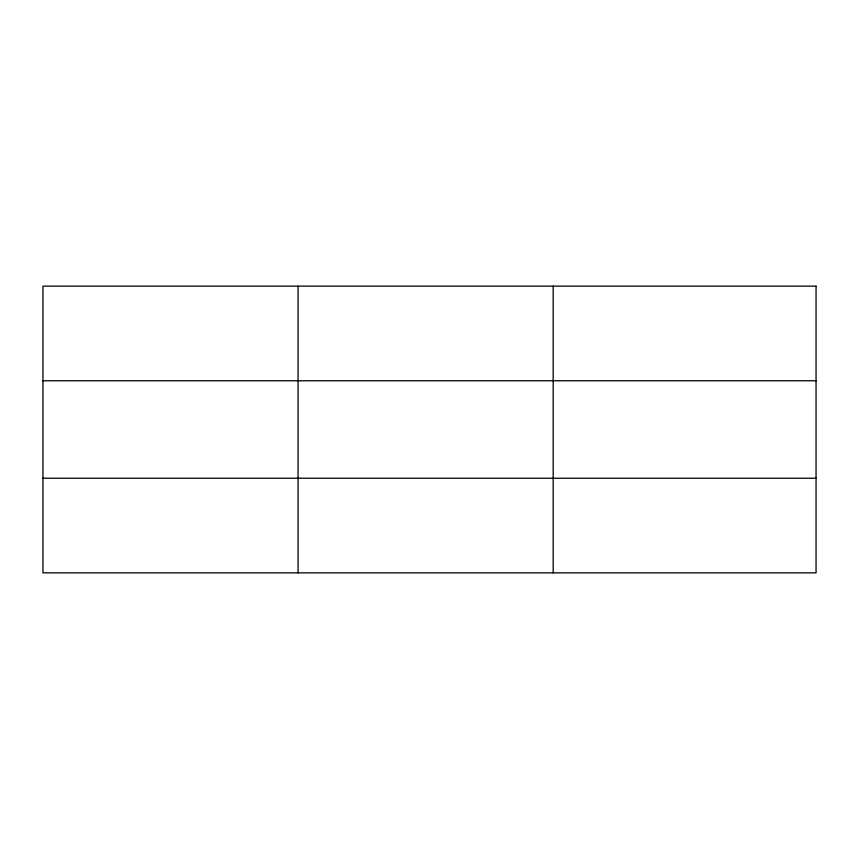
<?xml version="1.0" encoding="UTF-8"?>
<svg xmlns="http://www.w3.org/2000/svg" width="859" height="859" viewBox="0 0 859 859"><rect width="100%" height="100%" fill="white"/><g stroke="black" fill="none" stroke-linecap="round" stroke-linejoin="round"><path stroke-width="1.29" d="M298.073 572.856L298.073 286.144M553.196 572.856L553.196 286.144M42.95 380.762L816.05 380.762M42.95 478.238L816.05 478.238M816.05 286.144L816.05 572.856L42.95 572.856L42.95 286.144L816.05 286.144"/></g></svg>
